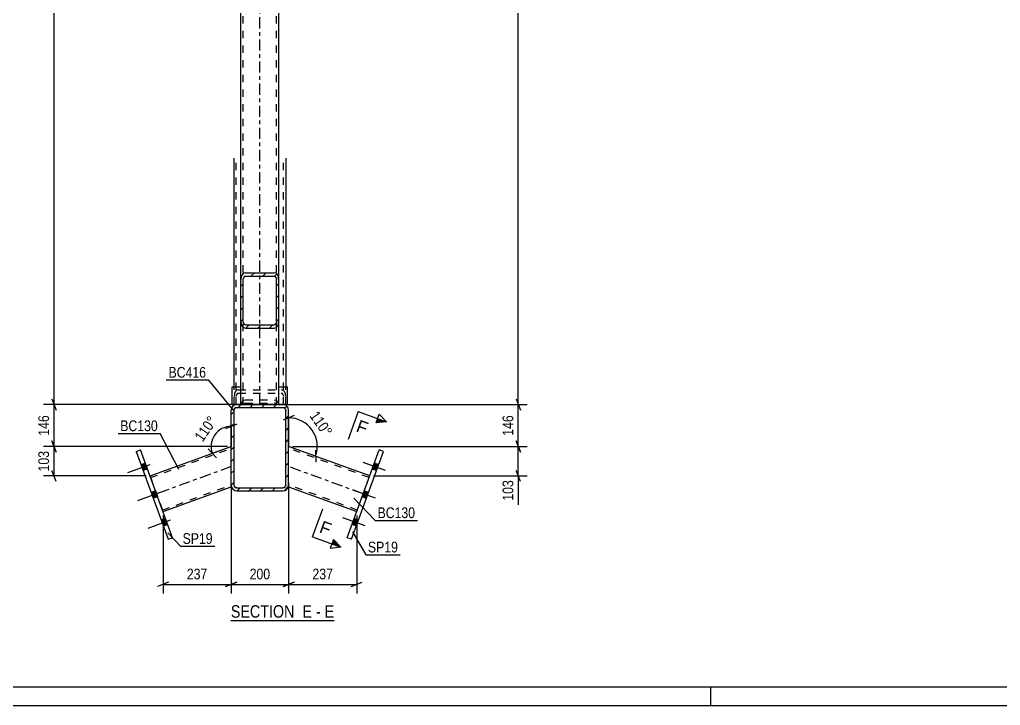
# Model space of a CAD drawing. Header units: millimetres. Extents: x 0 to 1189, y 0 to 841.
# Drawn here: x 164.1 to 426.5, y 0 to 183.4 of the extents above; entities that cross this region are included whole.
import ezdxf

# ---------------------------------------------------------------- set-up
doc = ezdxf.new("R2010")
doc.units = ezdxf.units.MM
doc.linetypes.add('DXK_LINE_DOT2', pattern=[3.9198, 1.9599, -1.9599])
doc.linetypes.add('DXK_LINE_DOT3', pattern=[5.9187, 2.979, -0.9799, 0.9799, -0.9799])
doc.styles.add('Arial', font='ARIAL.TTF', dxfattribs={"height": 0.2})
doc.styles.add('Arial Narrow', font='ARIALN.TTF', dxfattribs={"height": 0.2})

# ---------------------------------------------------------------- blocks, each defined once
blk = doc.blocks.new('Unknown-761554296-1134')
at = {"color": 5, "linetype": 'Continuous'}
for p, q in [((5, 5), (1184, 5)), ((349, 0), (349, 5)), ((0, 0), (1189, 0))]:
    blk.add_line(p, q, dxfattribs=at)
blk = doc.blocks.new('Unknown-761554296-16 - 2394')
at = {"color": 6, "linetype": 'Continuous'}
blk.add_line((220.63, 22.71), (248.28, 22.71), dxfattribs=at)
at = {"color": 0, "linetype": 'Continuous'}
blk.add_wipeout([(238.74, 23.46), (238.74, 26.96), (220.63, 26.96), (220.63, 23.46)], dxfattribs=at)
at = {"color": 7, "linetype": 'Continuous', "style": 'Arial Narrow'}
blk.add_text('SECTION ', height=3.34, dxfattribs=at).set_placement((220.63, 23.46))
at = {"color": 0, "linetype": 'Continuous'}
blk.add_wipeout([(242.35, 23.46), (242.35, 26.96), (239.79, 26.96), (239.79, 23.46)], dxfattribs=at)
blk.add_wipeout([(244.67, 23.46), (244.67, 26.96), (243.4, 26.96), (243.4, 23.46)], dxfattribs=at)
at = {"color": 7, "linetype": 'Continuous', "style": 'Arial Narrow'}
blk.add_text('E', height=3.34, dxfattribs=at).set_placement((239.79, 23.46))
at = {"color": 0, "linetype": 'Continuous'}
blk.add_wipeout([(248.28, 23.46), (248.28, 26.96), (245.72, 26.96), (245.72, 23.46)], dxfattribs=at)
at = {"color": 7, "linetype": 'Continuous', "style": 'Arial Narrow'}
for s, p in [('E', (245.72, 23.46)), ('-', (243.4, 23.46))]:
    blk.add_text(s, height=3.34, dxfattribs=at).set_placement(p)
blk = doc.blocks.new('Part-761554296-2439 - 2394')
at = {"color": 2, "linetype": 'Continuous'}
for p, q in [((221.48, 85.21), (221.48, 146.41)), ((235.32, 146.41), (235.32, 85.21))]:
    blk.add_line(p, q, dxfattribs=at)
at = {"color": 7, "linetype": 'DXK_LINE_DOT2'}
for p, q in [((222.09, 80.48), (222.09, 146.41)), ((234.71, 80.48), (234.71, 146.41)), ((221.48, 80.48), (221.48, 85.21)), ((222.71, 84.44), (222.24, 84.31)), ((222.71, 84.44), (234.09, 84.44)), ((234.56, 84.31), (234.09, 84.44)), ((235.32, 80.48), (235.32, 85.21)), ((221.57, 83.34), (221.48, 82.65)), ((222.09, 82.65), (222.14, 82.99)), ((222.47, 83.48), (222.71, 83.55)), ((222.71, 83.55), (234.09, 83.55)), ((234.09, 83.55), (234.33, 83.48)), ((234.66, 82.99), (234.71, 82.65)), ((235.32, 82.65), (235.23, 83.34)), ((221.48, 80.48), (235.32, 80.48))]:
    blk.add_line(p, q, dxfattribs=at)
for centre, radius, start, end in [((223.16, 82.96), 1.64, 124.4664, 166.7051), ((233.64, 82.96), 1.64, 13.2949, 55.5336), ((222.93, 82.8), 0.818, 124.4664, 166.7051), ((233.86, 82.8), 0.818, 13.2949, 55.5336)]:
    blk.add_arc(centre, radius, start, end, dxfattribs=at)
blk = doc.blocks.new('Part-761554296-2417 - 2394')
at = {"color": 2, "linetype": 'Continuous'}
for p, q in [((221.01, 80.48), (221.01, 85.21)), ((221.01, 85.21), (223.32, 85.21)), ((221.01, 80.48), (221.01, 80.48)), ((221.01, 80.48), (222.25, 80.48))]:
    blk.add_line(p, q, dxfattribs=at)
at = {"color": 7, "linetype": 'DXK_LINE_DOT2'}
for p, q in [((221.01, 85.21), (223.32, 85.21)), ((223.32, 80.48), (223.32, 85.21)), ((221.01, 80.48), (223.32, 80.48)), ((221.01, 80.48), (221.01, 80.48)), ((222.25, 80.48), (223.32, 80.48)), ((223.32, 80.48), (223.32, 80.48))]:
    blk.add_line(p, q, dxfattribs=at)
blk = doc.blocks.new('Part-761554296-2546 - 2394')
at = {"linetype": 'Continuous'}
h = blk.add_hatch(dxfattribs=at)
h.set_pattern_fill('', scale=0.7, style=0, pattern_type=0)
h.set_pattern_definition([(45, (220.7072, 58.9401), (-1.57154, 1.57154), [])])
h.paths.add_polyline_path([(220.71, 78.94), (220.71, 58.94), (220.82, 58.35), (221.16, 57.85), (221.66, 57.52), (222.25, 57.4), (234.55, 57.4), (235.14, 57.52), (235.64, 57.85), (235.97, 58.35), (236.09, 58.94), (236.09, 78.94), (235.97, 79.53), (235.64, 80.03), (235.14, 80.36), (234.55, 80.48), (222.25, 80.48), (221.66, 80.36), (221.16, 80.03), (220.82, 79.53)])
h.paths.add_polyline_path([(221.7, 79.48), (221.95, 79.65), (222.25, 79.71), (234.55, 79.71), (234.85, 79.65), (235.1, 79.48), (235.26, 79.23), (235.32, 78.94), (235.32, 58.94), (235.26, 58.65), (235.1, 58.4), (234.85, 58.23), (234.55, 58.17), (222.25, 58.17), (221.95, 58.23), (221.7, 58.4), (221.53, 58.65), (221.48, 58.94), (221.48, 78.94), (221.53, 79.23)])
at = {"color": 2, "linetype": 'Continuous'}
for p, q in [((220.82, 79.53), (220.71, 78.94)), ((220.71, 58.94), (220.71, 78.94)), ((221.48, 78.94), (221.53, 79.23)), ((221.48, 58.94), (221.48, 78.94)), ((222.25, 80.48), (221.66, 80.36)), ((221.95, 79.65), (222.25, 79.71)), ((222.25, 80.48), (234.55, 80.48)), ((222.25, 79.71), (234.55, 79.71)), ((235.14, 80.36), (234.55, 80.48)), ((234.55, 79.71), (234.85, 79.65)), ((235.26, 79.23), (235.32, 78.94)), ((235.32, 58.94), (235.32, 78.94)), ((236.09, 78.94), (235.97, 79.53)), ((236.09, 58.94), (236.09, 78.94)), ((220.71, 58.94), (220.82, 58.35)), ((221.53, 58.65), (221.48, 58.94)), ((222.25, 58.17), (221.95, 58.23)), ((222.25, 58.17), (234.55, 58.17)), ((234.85, 58.23), (234.55, 58.17)), ((235.32, 58.94), (235.26, 58.65)), ((235.97, 58.35), (236.09, 58.94)), ((221.66, 57.52), (222.25, 57.4)), ((222.25, 57.4), (234.55, 57.4)), ((234.55, 57.4), (235.14, 57.52))]:
    blk.add_line(p, q, dxfattribs=at)
for centre, radius, start, end in [((222.25, 78.94), 1.54, 112.5, 157.5), ((222.25, 78.94), 0.769, 112.5, 157.5), ((234.55, 78.94), 0.769, 22.5, 67.5), ((234.55, 78.94), 1.54, 22.5, 67.5), ((222.25, 58.94), 1.54, 202.5, 247.5), ((222.25, 58.94), 0.769, 202.5, 247.5), ((234.55, 58.94), 0.769, 292.5, 337.5), ((234.55, 58.94), 1.54, 292.5, 337.5)]:
    blk.add_arc(centre, radius, start, end, dxfattribs=at)
blk = doc.blocks.new('Part-761554296-2644 - 2394')
at = {"color": 7, "linetype": 'DXK_LINE_DOT2'}
for p, q in [((223.32, 302.79), (233.48, 302.79)), ((223.32, 269.32), (223.32, 302.79)), ((223.94, 80.48), (223.94, 302.79)), ((232.86, 80.48), (232.86, 302.79)), ((233.48, 269.32), (233.48, 302.79)), ((223.32, 80.48), (223.32, 113.94)), ((233.48, 80.48), (233.48, 113.94)), ((223.32, 80.48), (233.48, 80.48))]:
    blk.add_line(p, q, dxfattribs=at)
at = {"color": 7, "linetype": 'DXK_LINE_DOT3'}
blk.add_line((228.4, 80.48), (228.4, 302.79), dxfattribs=at)
at = {"color": 2, "linetype": 'Continuous'}
for p, q in [((223.32, 113.94), (223.32, 269.32)), ((233.48, 113.94), (233.48, 269.32))]:
    blk.add_line(p, q, dxfattribs=at)
blk = doc.blocks.new('Part-761554296-2469 - 2394')
at = {"linetype": 'Continuous'}
h = blk.add_hatch(dxfattribs=at)
h.set_pattern_fill('', scale=0.7, style=0, pattern_type=0)
h.set_pattern_definition([(45, (223.3225, 102.7147), (-1.57154, 1.57154), [])])
h.paths.add_polyline_path([(223.32, 113.94), (223.32, 102.71), (223.42, 102.03), (223.68, 101.44), (224.08, 101.05), (224.55, 100.92), (232.25, 100.92), (232.72, 101.05), (233.12, 101.44), (233.38, 102.03), (233.48, 102.71), (233.48, 113.94), (233.38, 114.63), (233.12, 115.21), (232.72, 115.6), (232.25, 115.74), (224.55, 115.74), (224.08, 115.6), (223.68, 115.21), (223.42, 114.63)])
h.paths.add_polyline_path([(224.12, 114.58), (224.32, 114.77), (224.55, 114.84), (232.25, 114.84), (232.48, 114.77), (232.68, 114.58), (232.81, 114.29), (232.86, 113.94), (232.86, 102.71), (232.81, 102.37), (232.68, 102.08), (232.48, 101.88), (232.25, 101.82), (224.55, 101.82), (224.32, 101.88), (224.12, 102.08), (223.98, 102.37), (223.94, 102.71), (223.94, 113.94), (223.98, 114.29)])
at = {"color": 2, "linetype": 'Continuous'}
for p, q in [((224.55, 115.74), (224.08, 115.6)), ((224.55, 115.74), (232.25, 115.74)), ((232.72, 115.6), (232.25, 115.74)), ((223.42, 114.63), (223.32, 113.94)), ((223.32, 102.71), (223.32, 113.94)), ((223.94, 113.94), (223.98, 114.29)), ((223.94, 102.71), (223.94, 113.94)), ((224.32, 114.77), (224.55, 114.84)), ((224.55, 114.84), (232.25, 114.84)), ((232.25, 114.84), (232.48, 114.77)), ((232.81, 114.29), (232.86, 113.94)), ((232.86, 102.71), (232.86, 113.94)), ((233.48, 113.94), (233.38, 114.63)), ((233.48, 102.71), (233.48, 113.94)), ((223.32, 80.48), (223.32, 102.71)), ((223.32, 102.71), (223.42, 102.03)), ((223.98, 102.37), (223.94, 102.71)), ((232.86, 102.71), (232.81, 102.37)), ((233.38, 102.03), (233.48, 102.71)), ((233.48, 80.48), (233.48, 102.71)), ((224.08, 101.05), (224.55, 100.92)), ((224.55, 101.82), (224.32, 101.88)), ((224.55, 101.82), (232.25, 101.82)), ((224.55, 100.92), (232.25, 100.92)), ((232.48, 101.88), (232.25, 101.82)), ((232.25, 100.92), (232.72, 101.05))]:
    blk.add_line(p, q, dxfattribs=at)
at = {"color": 7, "linetype": 'DXK_LINE_DOT2'}
for p, q in [((223.32, 102.71), (223.32, 113.94)), ((223.94, 80.48), (223.94, 113.94)), ((232.86, 80.48), (232.86, 113.94)), ((233.48, 102.71), (233.48, 113.94)), ((224.08, 81.61), (224.55, 81.75)), ((224.55, 81.75), (232.25, 81.75)), ((232.25, 81.75), (232.72, 81.61)), ((223.32, 80.48), (233.48, 80.48)), ((223.39, 80.48), (223.42, 80.64)), ((224.07, 80.48), (224.08, 80.51)), ((224.08, 80.51), (224.12, 80.59)), ((224.32, 80.78), (224.12, 80.59)), ((224.55, 80.85), (224.32, 80.78)), ((224.55, 80.85), (232.25, 80.85)), ((232.48, 80.78), (232.25, 80.85)), ((232.68, 80.59), (232.48, 80.78)), ((232.73, 80.48), (232.68, 80.59)), ((233.38, 80.64), (233.4, 80.48))]:
    blk.add_line(p, q, dxfattribs=at)
at = {"color": 2, "linetype": 'Continuous'}
for centre, radius, start, end in [((225.01, 114.25), 1.64, 124.4664, 166.7051), ((231.79, 114.25), 1.64, 13.2949, 55.5336), ((224.78, 114.1), 0.818, 124.4664, 166.7051), ((232.02, 114.1), 0.818, 13.2949, 55.5336), ((224.78, 102.56), 0.818, 193.2949, 235.5336), ((232.02, 102.56), 0.818, 304.4664, 346.7051), ((225.01, 102.4), 1.64, 193.2949, 235.5336), ((231.79, 102.4), 1.64, 304.4664, 346.7051)]:
    blk.add_arc(centre, radius, start, end, dxfattribs=at)
at = {"color": 7, "linetype": 'DXK_LINE_DOT2'}
for centre, start, end in [((225.01, 80.26), 124.4664, 166.7051), ((231.79, 80.26), 13.2949, 55.5336)]:
    blk.add_arc(centre, 1.64, start, end, dxfattribs=at)
blk = doc.blocks.new('Part-761554296-2487 - 2394')
at = {"color": 2, "linetype": 'Continuous'}
for p, q in [((251.77, 44.85), (260.32, 68.35)), ((261.47, 67.93), (260.32, 68.35)), ((252.92, 44.43), (261.47, 67.93)), ((252.92, 44.43), (251.77, 44.85))]:
    blk.add_line(p, q, dxfattribs=at)
blk = doc.blocks.new('Bolt-761554296-2521 - 2394')
at = {"linetype": 'Continuous'}
for points in [[(259.6, 62.79), (260.18, 64.38), (259.03, 64.81), (258.45, 63.22)], [(259.6, 62.79), (260.18, 64.38), (259.03, 64.81), (258.45, 63.22)], [(259.6, 62.79), (260.18, 64.38), (259.03, 64.81), (258.45, 63.22)], [(256.91, 55.38), (257.49, 56.98), (256.33, 57.4), (255.75, 55.81)], [(256.91, 55.38), (257.49, 56.98), (256.33, 57.4), (255.75, 55.81)], [(254.21, 47.98), (254.79, 49.57), (253.63, 49.99), (253.05, 48.4)], [(254.21, 47.98), (254.79, 49.57), (253.63, 49.99), (253.05, 48.4)], [(254.21, 47.98), (254.79, 49.57), (253.63, 49.99), (253.05, 48.4)]]:
    blk.add_hatch(color=1, dxfattribs=at).paths.add_polyline_path(points)
at = {"color": 1, "linetype": 'Continuous'}
for p, q in [((261.99, 62.83), (255.99, 65.01)), ((261.99, 62.83), (255.99, 65.01)), ((261.99, 62.83), (255.99, 65.01)), ((259.6, 62.79), (258.45, 63.22)), ((259.6, 62.79), (258.45, 63.22)), ((259.6, 62.79), (258.45, 63.22)), ((260.18, 64.38), (259.03, 64.81)), ((260.18, 64.38), (259.03, 64.81)), ((260.18, 64.38), (259.03, 64.81)), ((259.29, 55.42), (253.29, 57.6)), ((259.29, 55.42), (253.29, 57.6)), ((256.91, 55.38), (255.75, 55.81)), ((256.91, 55.38), (255.75, 55.81)), ((257.49, 56.98), (256.33, 57.4)), ((257.49, 56.98), (256.33, 57.4)), ((256.6, 48.01), (250.6, 50.19)), ((256.6, 48.01), (250.6, 50.19)), ((256.6, 48.01), (250.6, 50.19)), ((254.79, 49.57), (253.63, 49.99)), ((254.79, 49.57), (253.63, 49.99)), ((254.79, 49.57), (253.63, 49.99)), ((254.21, 47.98), (253.05, 48.4)), ((254.21, 47.98), (253.05, 48.4)), ((254.21, 47.98), (253.05, 48.4))]:
    blk.add_line(p, q, dxfattribs=at)
blk = doc.blocks.new('Part-761554296-2573 - 2394')
at = {"color": 2, "linetype": 'Continuous'}
for p, q in [((257.78, 61.37), (236.09, 69.26)), ((236.09, 58.53), (236.09, 58.94)), ((236.09, 58.53), (236.09, 58.46)), ((236.09, 58.46), (254.3, 51.83))]:
    blk.add_line(p, q, dxfattribs=at)
at = {"color": 7, "linetype": 'DXK_LINE_DOT2'}
for p, q in [((236.09, 69.19), (236.09, 69.26)), ((236.09, 58.94), (236.09, 69.26)), ((257.62, 60.94), (236.09, 68.77)), ((254.3, 51.83), (257.78, 61.37)), ((254.46, 52.26), (236.09, 58.95))]:
    blk.add_line(p, q, dxfattribs=at)
at = {"color": 7, "linetype": 'DXK_LINE_DOT3'}
blk.add_line((256.04, 56.6), (236.09, 63.86), dxfattribs=at)
blk = doc.blocks.new('Bolt-761554296-2645 - 2394')
at = {"linetype": 'Continuous'}
for points in [[(198.35, 63.22), (197.77, 64.81), (196.62, 64.39), (197.19, 62.79)], [(198.35, 63.22), (197.77, 64.81), (196.62, 64.39), (197.19, 62.79)], [(198.35, 63.22), (197.77, 64.81), (196.62, 64.39), (197.19, 62.79)], [(201.05, 55.81), (200.47, 57.4), (199.31, 56.98), (199.89, 55.39)], [(201.05, 55.81), (200.47, 57.4), (199.31, 56.98), (199.89, 55.39)], [(203.74, 48.4), (203.17, 49.99), (202.01, 49.57), (202.59, 47.98)], [(203.74, 48.4), (203.17, 49.99), (202.01, 49.57), (202.59, 47.98)], [(203.74, 48.4), (203.17, 49.99), (202.01, 49.57), (202.59, 47.98)]]:
    blk.add_hatch(color=1, dxfattribs=at).paths.add_polyline_path(points)
at = {"color": 1, "linetype": 'Continuous'}
for p, q in [((199, 64.35), (193, 62.17)), ((199, 64.35), (193, 62.17)), ((199, 64.35), (193, 62.17)), ((197.77, 64.81), (196.62, 64.39)), ((197.77, 64.81), (196.62, 64.39)), ((197.77, 64.81), (196.62, 64.39)), ((198.35, 63.22), (197.19, 62.79)), ((198.35, 63.22), (197.19, 62.79)), ((198.35, 63.22), (197.19, 62.79)), ((201.7, 56.94), (195.7, 54.76)), ((201.7, 56.94), (195.7, 54.76)), ((200.47, 57.4), (199.31, 56.98)), ((200.47, 57.4), (199.31, 56.98)), ((201.05, 55.81), (199.89, 55.39)), ((201.05, 55.81), (199.89, 55.39)), ((203.17, 49.99), (202.01, 49.57)), ((203.17, 49.99), (202.01, 49.57)), ((203.17, 49.99), (202.01, 49.57)), ((204.39, 49.53), (198.4, 47.35)), ((204.39, 49.53), (198.4, 47.35)), ((204.39, 49.53), (198.4, 47.35)), ((203.74, 48.4), (202.59, 47.98)), ((203.74, 48.4), (202.59, 47.98)), ((203.74, 48.4), (202.59, 47.98))]:
    blk.add_line(p, q, dxfattribs=at)
blk = doc.blocks.new('Part-761554296-2596 - 2394')
at = {"color": 2, "linetype": 'Continuous'}
for p, q in [((199.02, 61.37), (220.71, 69.27)), ((202.49, 51.83), (220.71, 58.46)), ((220.71, 58.46), (220.71, 58.94))]:
    blk.add_line(p, q, dxfattribs=at)
at = {"color": 7, "linetype": 'DXK_LINE_DOT2'}
for p, q in [((199.18, 60.94), (220.71, 68.77)), ((220.71, 58.94), (220.71, 69.27)), ((199.02, 61.37), (202.49, 51.83)), ((202.34, 52.26), (220.71, 58.95))]:
    blk.add_line(p, q, dxfattribs=at)
at = {"color": 7, "linetype": 'DXK_LINE_DOT3'}
blk.add_line((220.71, 63.86), (200.76, 56.6), dxfattribs=at)
blk = doc.blocks.new('Part-761554296-2630 - 2394')
at = {"color": 2, "linetype": 'Continuous'}
for p, q in [((233.48, 85.21), (235.78, 85.21)), ((235.78, 80.48), (235.78, 85.21)), ((235.78, 80.48), (234.55, 80.48)), ((235.78, 80.48), (235.78, 80.48))]:
    blk.add_line(p, q, dxfattribs=at)
at = {"color": 7, "linetype": 'DXK_LINE_DOT2'}
for p, q in [((233.48, 80.48), (233.48, 85.21)), ((233.48, 85.21), (235.78, 85.21)), ((234.55, 80.48), (233.48, 80.48)), ((233.48, 80.48), (233.48, 80.48)), ((233.48, 80.48), (235.78, 80.48)), ((235.78, 80.48), (235.78, 80.48))]:
    blk.add_line(p, q, dxfattribs=at)
blk = doc.blocks.new('Part-761554296-9859 - 2394')
at = {"color": 2, "linetype": 'Continuous'}
for p, q in [((195.33, 67.93), (196.48, 68.35)), ((205.03, 44.86), (196.48, 68.35)), ((195.33, 67.93), (203.88, 44.43)), ((203.88, 44.43), (205.03, 44.86))]:
    blk.add_line(p, q, dxfattribs=at)
blk = doc.blocks.new('StraightDimension-761554296-27474 - 2394')
at = {"color": 7, "linetype": 'Continuous'}
for p, q in [((172.75, 81.98), (173.95, 78.98)), ((231.86, 80.48), (170.5, 80.48)), ((173.35, 69.27), (173.35, 80.48)), ((219.71, 69.27), (170.5, 69.27)), ((173.95, 67.77), (172.75, 70.77))]:
    blk.add_line(p, q, dxfattribs=at)
at = {"color": 0}
blk.add_wipeout([(172.6, 78.21), (168.4, 78.21), (168.4, 71.53), (172.6, 71.53)], dxfattribs=at)
at = {"color": 3, "style": 'Arial Narrow'}
blk.add_text('146', height=2.863, rotation=90.0002, dxfattribs=at).set_placement((172, 72.13))
blk = doc.blocks.new('StraightDimension-761554296-27475 - 2394')
at = {"color": 7, "linetype": 'Continuous'}
for p, q in [((219.71, 69.27), (170.5, 69.27)), ((172.75, 70.77), (173.95, 67.77)), ((173.35, 61.37), (173.35, 69.27)), ((198.02, 61.37), (170.5, 61.37)), ((173.95, 59.87), (172.75, 62.87))]:
    blk.add_line(p, q, dxfattribs=at)
at = {"color": 0}
blk.add_wipeout([(172.6, 68.66), (168.4, 68.66), (168.4, 61.98), (172.6, 61.98)], dxfattribs=at)
at = {"color": 3, "style": 'Arial Narrow'}
blk.add_text('103', height=2.863, rotation=90.0002, dxfattribs=at).set_placement((172, 62.58))
blk = doc.blocks.new('AngleDimension-761554296-2761 - 2394')
at = {"color": 7, "linetype": 'Continuous'}
for p, q in [((237.59, 77.53), (234.59, 76.33)), ((236.09, 70.26), (236.09, 76.93)), ((236.09, 76.93), (236.09, 69.26)), ((243.29, 66.64), (236.09, 69.26)), ((243.24, 68.26), (243.34, 65.03))]:
    blk.add_line(p, q, dxfattribs=at)
blk.add_arc((236.09, 69.26), 7.66, 340.0001, 90, dxfattribs=at)
at = {"color": 0}
blk.add_wipeout([(245.48, 70.78), (248.92, 73.19), (244.17, 79.98), (240.73, 77.57)], dxfattribs=at)
at = {"color": 3, "style": 'Arial Narrow'}
blk.add_text('110°', height=2.863, rotation=-54.9982, dxfattribs=at).set_placement((241.56, 77.42))
blk = doc.blocks.new('StraightDimension-761554296-2847 - 2394')
at = {"color": 7, "linetype": 'Continuous'}
for p, q in [((296.92, 81.98), (298.12, 78.98)), ((235.25, 80.48), (299.92, 80.48)), ((297.52, 69.26), (297.52, 80.48)), ((237.09, 69.26), (299.92, 69.26)), ((298.12, 67.76), (296.92, 70.76))]:
    blk.add_line(p, q, dxfattribs=at)
at = {"color": 0}
blk.add_wipeout([(296.77, 78.21), (292.57, 78.21), (292.57, 71.53), (296.77, 71.53)], dxfattribs=at)
at = {"color": 3, "style": 'Arial Narrow'}
blk.add_text('146', height=2.863, rotation=90.0002, dxfattribs=at).set_placement((296.17, 72.13))
blk = doc.blocks.new('StraightDimension-761554296-2834 - 2394')
at = {"color": 7, "linetype": 'Continuous'}
for p, q in [((237.09, 325.53), (299.92, 325.53)), ((298.12, 324.03), (296.92, 327.03)), ((297.52, 80.48), (297.52, 325.53)), ((296.92, 81.98), (298.12, 78.98)), ((235.25, 80.48), (299.92, 80.48))]:
    blk.add_line(p, q, dxfattribs=at)
at = {"color": 0}
blk.add_wipeout([(296.77, 207.26), (292.57, 207.26), (292.57, 198.75), (296.77, 198.75)], dxfattribs=at)
at = {"color": 3, "style": 'Arial Narrow'}
blk.add_text('3186', height=2.863, rotation=90.0002, dxfattribs=at).set_placement((296.17, 199.35))
blk = doc.blocks.new('StraightDimension-761554296-2857 - 2394')
at = {"color": 7, "linetype": 'Continuous'}
for p, q in [((237.09, 69.26), (299.92, 69.26)), ((296.92, 70.76), (298.12, 67.76)), ((297.52, 61.37), (297.52, 69.26)), ((258.78, 61.37), (299.92, 61.37)), ((298.12, 59.87), (296.92, 62.87))]:
    blk.add_line(p, q, dxfattribs=at)
at = {"color": 0}
blk.add_wipeout([(296.77, 60.85), (292.57, 60.85), (292.57, 54.16), (296.77, 54.16)], dxfattribs=at)
at = {"color": 7, "linetype": 'Continuous'}
blk.add_line((297.52, 61.37), (297.52, 53.64), dxfattribs=at)
blk.add_line((297.52, 61.37), (297.52, 53.64), dxfattribs=at)
at = {"color": 3, "style": 'Arial Narrow'}
blk.add_text('103', height=2.863, rotation=90.0002, dxfattribs=at).set_placement((296.17, 54.76))
blk = doc.blocks.new('StraightDimension-761554296-27473 - 2394')
at = {"color": 7, "linetype": 'Continuous'}
for p, q in [((219.71, 325.53), (170.5, 325.53)), ((173.95, 324.03), (172.75, 327.03)), ((173.35, 80.48), (173.35, 325.53)), ((172.75, 81.98), (173.95, 78.98)), ((231.86, 80.48), (170.5, 80.48))]:
    blk.add_line(p, q, dxfattribs=at)
at = {"color": 0}
blk.add_wipeout([(172.6, 207.26), (168.4, 207.26), (168.4, 198.75), (172.6, 198.75)], dxfattribs=at)
at = {"color": 3, "style": 'Arial Narrow'}
blk.add_text('3186', height=2.863, rotation=90.0002, dxfattribs=at).set_placement((172, 199.35))
blk = doc.blocks.new('AngleDimension-761554296-28653 - 2394')
at = {"color": 7, "linetype": 'Continuous'}
for p, q in [((222.21, 75.22), (219.21, 74.02)), ((220.71, 70.27), (220.71, 74.62)), ((220.71, 74.62), (220.71, 69.27)), ((216.75, 66.23), (214.6, 68.64)), ((215.67, 67.43), (220.71, 69.27))]:
    blk.add_line(p, q, dxfattribs=at)
blk.add_arc((220.71, 69.27), 5.36, 90, 200, dxfattribs=at)
at = {"color": 0}
blk.add_wipeout([(217.96, 76.25), (214.52, 78.66), (209.77, 71.87), (213.21, 69.46)], dxfattribs=at)
at = {"color": 3, "style": 'Arial Narrow'}
blk.add_text('110°', height=2.863, rotation=54.9982, dxfattribs=at).set_placement((213.06, 70.3))
blk = doc.blocks.new('StraightDimension-761554296-28661 - 2394')
at = {"color": 7, "linetype": 'Continuous'}
for p, q in [((236.09, 59.61), (236.09, 29.96)), ((254.3, 50.83), (254.3, 29.96)), ((237.59, 32.96), (234.59, 31.76)), ((236.09, 32.36), (254.3, 32.36)), ((252.8, 31.76), (255.8, 32.96))]:
    blk.add_line(p, q, dxfattribs=at)
at = {"color": 0}
blk.add_wipeout([(248.54, 33.11), (248.54, 37.31), (241.86, 37.31), (241.86, 33.11)], dxfattribs=at)
at = {"color": 3, "style": 'Arial Narrow'}
blk.add_text('237', height=2.863, dxfattribs=at).set_placement((242.46, 33.71))
blk = doc.blocks.new('StraightDimension-761554296-28662 - 2394')
at = {"color": 7, "linetype": 'Continuous'}
for p, q in [((220.71, 58.99), (220.71, 29.96)), ((236.09, 59.61), (236.09, 29.96)), ((222.21, 32.96), (219.21, 31.76)), ((220.71, 32.36), (236.09, 32.36)), ((234.59, 31.76), (237.59, 32.96))]:
    blk.add_line(p, q, dxfattribs=at)
at = {"color": 0}
blk.add_wipeout([(231.74, 33.11), (231.74, 37.31), (225.06, 37.31), (225.06, 33.11)], dxfattribs=at)
at = {"color": 3, "style": 'Arial Narrow'}
blk.add_text('200', height=2.863, dxfattribs=at).set_placement((225.66, 33.71))
blk = doc.blocks.new('StraightDimension-761554296-28663 - 2394')
at = {"color": 7, "linetype": 'Continuous'}
for p, q in [((220.71, 58.99), (220.71, 29.96)), ((202.49, 50.83), (202.49, 29.96)), ((203.99, 32.96), (200.99, 31.76)), ((202.49, 32.36), (220.71, 32.36)), ((219.21, 31.76), (222.21, 32.96))]:
    blk.add_line(p, q, dxfattribs=at)
at = {"color": 0}
blk.add_wipeout([(214.94, 33.11), (214.94, 37.31), (208.26, 37.31), (208.26, 33.11)], dxfattribs=at)
at = {"color": 3, "style": 'Arial Narrow'}
blk.add_text('237', height=2.863, dxfattribs=at).set_placement((208.86, 33.71))
blk = doc.blocks.new('Mark-761554296-2483 - 2394')
at = {"color": 0}
blk.add_wipeout([(265.34, 40.91), (265.34, 43.91), (257.3, 43.91), (257.3, 40.91)], dxfattribs=at)
blk.add_wipeout([(265.34, 40.91), (265.34, 43.91), (257.3, 43.91), (257.3, 40.91)], dxfattribs=at)
at = {"color": 30, "linetype": 'Continuous'}
for p, q in [((253.19, 46.44), (256.7, 40.31)), ((256.7, 40.31), (265.94, 40.31))]:
    blk.add_line(p, q, dxfattribs=at)
at = {"color": 3, "style": 'Arial Narrow'}
blk.add_text('SP19', height=2.863, dxfattribs=at).set_placement((257.3, 40.91))
blk = doc.blocks.new('SectionMark-761554296-3181 - 2394')
at = {"linetype": 'Continuous'}
blk.add_hatch(color=6, dxfattribs=at).paths.add_polyline_path([(259.46, 75.56), (259.89, 76.74), (262.24, 75.88)])
at = {"color": 6, "linetype": 'Continuous'}
for p, q in [((259.46, 75.56), (260.32, 77.91)), ((260.32, 77.91), (262.24, 75.88)), ((262.24, 75.88), (259.46, 75.56)), ((250.02, 42.31), (247.24, 41.99))]:
    blk.add_line(p, q, dxfattribs=at)
at = {"color": 0, "linetype": 'Continuous'}
for points in [[(256.54, 72.37), (257.74, 75.66), (255.06, 76.63), (253.87, 73.34)], [(246.72, 45.37), (247.92, 48.66), (245.24, 49.64), (244.04, 46.35)]]:
    blk.add_wipeout(points, dxfattribs=at)
at = {"linetype": 'Continuous'}
blk.add_hatch(color=6, dxfattribs=at).paths.add_polyline_path([(247.67, 43.17), (248.1, 44.34), (250.02, 42.31)])
at = {"color": 6, "linetype": 'Continuous'}
for p, q in [((254.72, 78.62), (251.99, 71.1)), ((254.72, 78.62), (262.24, 75.88)), ((242.5, 45.05), (245.24, 52.56)), ((242.5, 45.05), (250.02, 42.31)), ((248.1, 44.34), (247.24, 41.99)), ((250.02, 42.31), (248.1, 44.34))]:
    blk.add_line(p, q, dxfattribs=at)
at = {"color": 3, "linetype": 'Continuous', "style": 'Arial'}
for p in [(253.87, 73.34), (244.04, 46.35)]:
    blk.add_text('F', height=3.34, rotation=-20.002, dxfattribs=at).set_placement(p)
blk = doc.blocks.new('Mark-761554296-28698 - 2394')
at = {"color": 0}
blk.add_wipeout([(201.1, 73.36), (201.1, 76.36), (191.05, 76.36), (191.05, 73.36)], dxfattribs=at)
blk.add_wipeout([(201.1, 73.36), (201.1, 76.36), (191.05, 76.36), (191.05, 73.36)], dxfattribs=at)
at = {"color": 30, "linetype": 'Continuous'}
for p in [(190.45, 72.76), (206.74, 63.06)]:
    blk.add_line(p, (201.7, 72.76), dxfattribs=at)
at = {"color": 3, "style": 'Arial Narrow'}
blk.add_text('BC130', height=2.863, dxfattribs=at).set_placement((191.05, 73.36))
blk = doc.blocks.new('Mark-761554296-2542 - 2394')
at = {"color": 0}
blk.add_wipeout([(214.01, 87.66), (214.01, 90.66), (203.96, 90.66), (203.96, 87.66)], dxfattribs=at)
blk.add_wipeout([(214.01, 87.66), (214.01, 90.66), (203.96, 90.66), (203.96, 87.66)], dxfattribs=at)
at = {"color": 30, "linetype": 'Continuous'}
for p in [(203.36, 87.06), (221.36, 78.99)]:
    blk.add_line(p, (214.61, 87.06), dxfattribs=at)
at = {"color": 3, "style": 'Arial Narrow'}
blk.add_text('BC416', height=2.863, dxfattribs=at).set_placement((203.96, 87.66))
blk = doc.blocks.new('Mark-761554296-2569 - 2394')
at = {"color": 0}
blk.add_wipeout([(269.92, 50.1), (269.92, 53.1), (259.87, 53.1), (259.87, 50.1)], dxfattribs=at)
blk.add_wipeout([(269.92, 50.1), (269.92, 53.1), (259.87, 53.1), (259.87, 50.1)], dxfattribs=at)
at = {"color": 30, "linetype": 'Continuous'}
for p, q in [((253.57, 55.47), (259.27, 49.5)), ((259.27, 49.5), (270.52, 49.5))]:
    blk.add_line(p, q, dxfattribs=at)
at = {"color": 3, "style": 'Arial Narrow'}
blk.add_text('BC130', height=2.863, dxfattribs=at).set_placement((259.87, 50.1))
blk = doc.blocks.new('Mark-761554296-28691 - 2394')
at = {"color": 0}
blk.add_wipeout([(215.77, 43.2), (215.77, 46.2), (207.73, 46.2), (207.73, 43.2)], dxfattribs=at)
blk.add_wipeout([(215.77, 43.2), (215.77, 46.2), (207.73, 46.2), (207.73, 43.2)], dxfattribs=at)
at = {"color": 30, "linetype": 'Continuous'}
for p, q in [((203.76, 46.17), (207.13, 42.6)), ((207.13, 42.6), (216.37, 42.6))]:
    blk.add_line(p, q, dxfattribs=at)
at = {"color": 3, "style": 'Arial Narrow'}
blk.add_text('SP19', height=2.863, dxfattribs=at).set_placement((207.73, 43.2))

msp = doc.modelspace()

# ---------------------------------------------------------------- block references
for name in ['Unknown-761554296-1134', 'Part-761554296-2644 - 2394', 'Part-761554296-2439 - 2394', 'Part-761554296-2469 - 2394', 'Part-761554296-2417 - 2394', 'Part-761554296-2630 - 2394', 'Part-761554296-2546 - 2394', 'Part-761554296-9859 - 2394', 'Part-761554296-2596 - 2394', 'Part-761554296-2573 - 2394', 'Part-761554296-2487 - 2394', 'Bolt-761554296-2645 - 2394', 'Bolt-761554296-2521 - 2394']:
    msp.add_blockref(name, (0, 0))

# ---------------------------------------------------------------- next in the draw order: block references
for name in ['StraightDimension-761554296-27474 - 2394', 'AngleDimension-761554296-2761 - 2394', 'Unknown-761554296-16 - 2394']:
    msp.add_blockref(name, (0, 0))

# ---------------------------------------------------------------- next in the draw order: block references
for name in ['StraightDimension-761554296-27473 - 2394', 'StraightDimension-761554296-2847 - 2394', 'StraightDimension-761554296-27475 - 2394']:
    msp.add_blockref(name, (0, 0))

# ---------------------------------------------------------------- next in the draw order: block references
for name in ['StraightDimension-761554296-2834 - 2394', 'Mark-761554296-28698 - 2394', 'AngleDimension-761554296-28653 - 2394', 'StraightDimension-761554296-2857 - 2394']:
    msp.add_blockref(name, (0, 0))

# ---------------------------------------------------------------- next in the draw order: block references
for name in ['Mark-761554296-2542 - 2394', 'StraightDimension-761554296-28661 - 2394']:
    msp.add_blockref(name, (0, 0))

# ---------------------------------------------------------------- next in the draw order: block references
for name in ['StraightDimension-761554296-28662 - 2394', 'Mark-761554296-2483 - 2394']:
    msp.add_blockref(name, (0, 0))

# ---------------------------------------------------------------- next in the draw order: block references
for name in ['SectionMark-761554296-3181 - 2394', 'StraightDimension-761554296-28663 - 2394']:
    msp.add_blockref(name, (0, 0))

# ---------------------------------------------------------------- next in the draw order: block references
for name in ['Mark-761554296-2569 - 2394', 'Mark-761554296-28691 - 2394']:
    msp.add_blockref(name, (0, 0))

doc.saveas('drawing.dxf')
